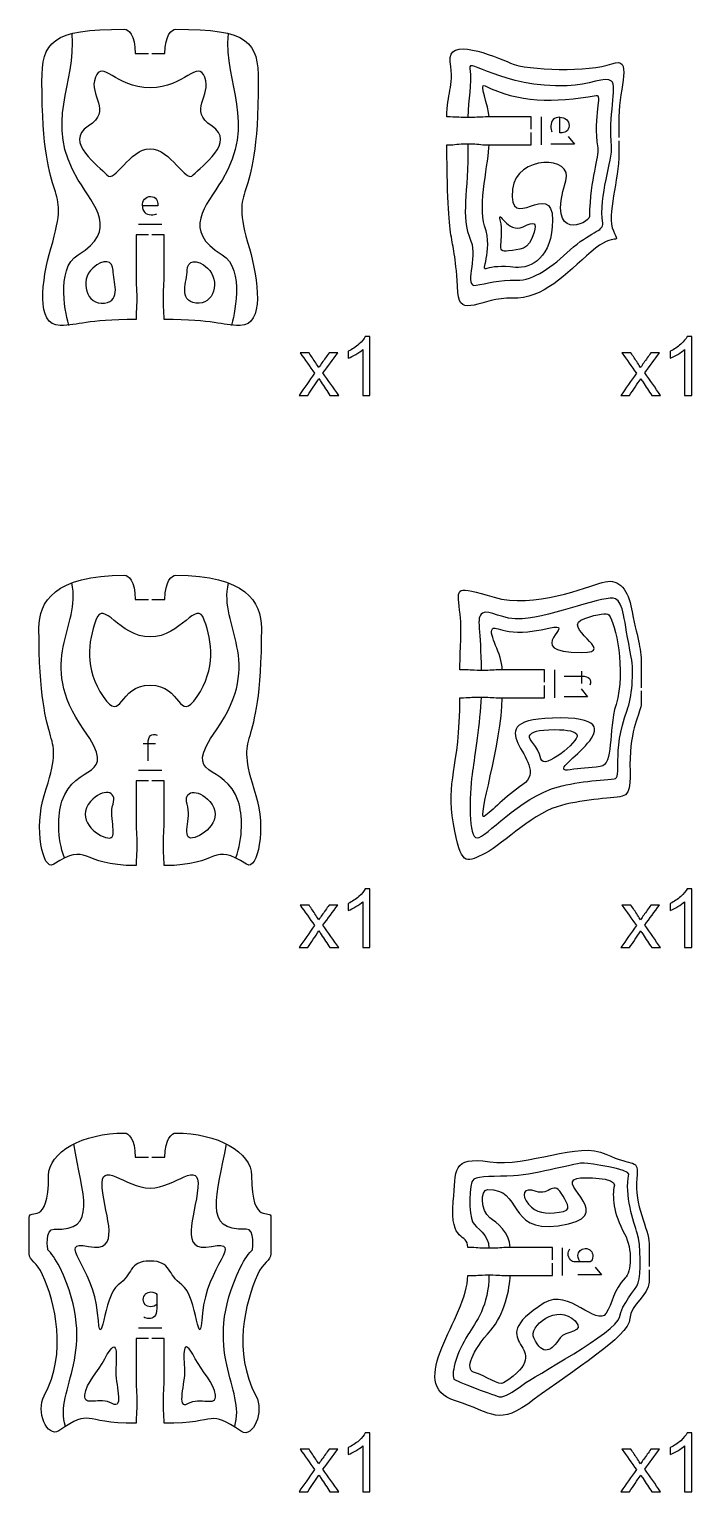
# Model space of a CAD drawing. Extents: x 0 to 1200, y 0 to 700.
# Drawn here: x 294.6 to 365.9, y 174.1 to 331.3 of the extents above; entities that cross this region are included whole.
import ezdxf

# ---------------------------------------------------------------- set-up
doc = ezdxf.new("R2010")
doc.units = 0
doc.header["$MEASUREMENT"] = 0
doc.layers.add('DEFAULT', color=7, linetype='CONTINUOUS')

msp = doc.modelspace()

# ---------------------------------------------------------------- linework, layer by layer
at = {"layer": 'DEFAULT', "color": 7}
for points in [[(349.76, 318.9), (349.76, 321.9)], [(352.61, 319.81), (353.3, 318.96), (350.76, 318.96)], [(306.4, 310.38), (308.9, 310.38)], [(351.18, 259.46), (351.18, 262.46)], [(354.07, 262.33), (354.07, 261)], [(354.03, 260.43), (354.71, 259.58), (352.18, 259.58)], [(306.9, 254.56), (308.23, 254.56)], [(306.4, 251.68), (308.9, 251.68)], [(352.03, 197.34), (352.03, 200.34)], [(355.52, 198.27), (356.21, 197.42), (353.68, 197.42)], [(306.4, 191.73), (308.9, 191.73)]]:
    msp.add_lwpolyline(points, dxfattribs=at)
at = {"layer": 'DEFAULT', "color": 1}
for points, knots in [([(307.48, 309.22), (307.03, 309.22), (306.59, 309.22), (306.15, 309.22), (306.15, 307.7), (306.15, 306.19), (306.15, 304.67), (306.15, 303.53), (306.21, 303.66), (306.21, 302.39), (306.21, 301.13), (306.15, 301.26), (306.15, 300.12), (300.63, 300.12), (300.07, 299.48), (297.96, 299.48), (295.32, 299.48), (296, 304.39), (296.97, 307.74), (299.29, 315.72), (296.02, 310.9), (296.02, 325.71), (296.02, 329.99), (296.98, 331.33), (304.92, 331.33), (305.28, 331.33), (306.05, 330.74), (306.05, 328.72), (306.53, 328.72), (307, 328.72), (307.48, 328.72)], [0, 0, 0, 0, 3.76, 3.76, 3.76, 16.66, 16.66, 16.66, 17.66, 17.66, 17.66, 18.66, 18.66, 18.66, 19.66, 19.66, 19.66, 20.66, 20.66, 20.66, 21.66, 21.66, 21.66, 22.66, 22.66, 22.66, 23.66, 23.66, 23.66, 27.7, 27.7, 27.7, 27.7]), ([(307.83, 328.72), (308.3, 328.72), (308.78, 328.72), (309.25, 328.72), (309.25, 330.74), (310.02, 331.33), (310.38, 331.33), (318.32, 331.33), (319.29, 329.99), (319.29, 325.71), (319.29, 310.9), (316.02, 315.72), (318.33, 307.74), (319.3, 304.39), (319.99, 299.48), (317.34, 299.48), (315.24, 299.48), (314.67, 300.12), (309.15, 300.12), (309.15, 301.26), (309.08, 301.13), (309.08, 302.4), (309.08, 303.66), (309.15, 303.53), (309.15, 304.67), (309.15, 306.19), (309.15, 307.7), (309.15, 309.22), (308.71, 309.22), (308.27, 309.22), (307.83, 309.22)], [0, 0, 0, 0, 4.04, 4.04, 4.04, 5.04, 5.04, 5.04, 6.04, 6.04, 6.04, 7.04, 7.04, 7.04, 8.04, 8.04, 8.04, 9.04, 9.04, 9.04, 10.04, 10.04, 10.04, 11.04, 11.04, 11.04, 23.941, 23.941, 23.941, 27.701, 27.701, 27.701, 27.701]), ([(348.66, 320.58), (348.66, 321.02), (348.66, 321.46), (348.66, 321.9), (347.15, 321.9), (345.63, 321.9), (344.11, 321.9), (342.98, 321.9), (343.1, 321.84), (341.84, 321.84), (340.57, 321.84), (340.7, 321.9), (339.56, 321.9), (339.56, 324.44), (340.37, 325.03), (339.94, 327.83), (339.51, 330.6), (344.61, 328.48), (346.42, 327.68), (348.23, 326.88), (354.98, 326.73), (357.32, 327.6), (359.65, 328.46), (358.09, 325.16), (358.09, 321.91), (358.09, 321.17), (358.09, 320.43), (358.09, 319.69)], [0, 0, 0, 0, 3.76, 3.76, 3.76, 16.66, 16.66, 16.66, 17.66, 17.66, 17.66, 18.66, 18.66, 18.66, 19.66, 19.66, 19.66, 20.66, 20.66, 20.66, 21.66, 21.66, 21.66, 22.66, 22.66, 22.66, 28.960008, 28.960008, 28.960008, 28.960008]), ([(358.09, 319.34), (358.09, 318.9), (358.09, 318.46), (358.09, 318.02), (358.09, 315.14), (356.74, 311.39), (357.49, 309.64), (358.24, 307.89), (357.8, 309.75), (355.1, 307.41), (352.39, 305.06), (349.9, 302.27), (346.61, 302.41), (343.31, 302.54), (340.92, 300.12), (340.76, 303.04), (340.36, 310.56), (339.69, 306.02), (339.56, 318.9), (340.7, 318.9), (340.57, 319.02), (341.84, 319.02), (343.1, 319.02), (342.98, 318.9), (344.11, 318.9), (345.63, 318.9), (347.15, 318.9), (348.66, 318.9), (348.66, 319.34), (348.66, 319.79), (348.66, 320.23)], [0, 0, 0, 0, 3.75, 3.75, 3.75, 4.75, 4.75, 4.75, 5.75, 5.75, 5.75, 6.75, 6.75, 6.75, 7.75, 7.75, 7.75, 8.75, 8.75, 8.75, 9.75, 9.75, 9.75, 10.75, 10.75, 10.75, 23.65, 23.65, 23.65, 27.41, 27.41, 27.41, 27.41]), ([(307.48, 250.52), (307.04, 250.52), (306.59, 250.52), (306.15, 250.52), (306.15, 249), (306.15, 247.49), (306.15, 245.97), (306.15, 244.83), (306.22, 244.96), (306.22, 243.7), (306.22, 242.43), (306.15, 242.56), (306.15, 241.42), (299.99, 241.42), (301.05, 244.03), (297.28, 241.57), (296.05, 240.77), (295.17, 245.59), (296.26, 248.95), (298.84, 256.93), (295.69, 252.14), (295.69, 266.94), (295.69, 269.77), (297.35, 272.63), (304.92, 272.63), (305.28, 272.63), (306.05, 272.05), (306.05, 270.04), (306.53, 270.04), (307, 270.04), (307.48, 270.04)], [0, 0, 0, 0, 3.75, 3.75, 3.75, 16.65, 16.65, 16.65, 17.65, 17.65, 17.65, 18.65, 18.65, 18.65, 19.65, 19.65, 19.65, 20.65, 20.65, 20.65, 21.65, 21.65, 21.65, 22.65, 22.65, 22.65, 23.65, 23.65, 23.65, 27.69, 27.69, 27.69, 27.69]), ([(307.83, 270.04), (308.3, 270.04), (308.78, 270.04), (309.25, 270.04), (309.25, 272.05), (310.02, 272.63), (310.38, 272.63), (317.95, 272.63), (319.62, 269.77), (319.62, 266.94), (319.62, 252.14), (316.46, 256.93), (319.04, 248.95), (320.13, 245.59), (319.25, 240.77), (318.03, 241.57), (314.25, 244.03), (315.31, 241.42), (309.15, 241.42), (309.15, 242.56), (309.09, 242.43), (309.09, 243.7), (309.09, 244.96), (309.15, 244.83), (309.15, 245.97), (309.15, 247.49), (309.15, 249), (309.15, 250.52), (308.71, 250.52), (308.27, 250.52), (307.83, 250.52)], [0, 0, 0, 0, 4.04, 4.04, 4.04, 5.04, 5.04, 5.04, 6.04, 6.04, 6.04, 7.04, 7.04, 7.04, 8.04, 8.04, 8.04, 9.04, 9.04, 9.04, 10.04, 10.04, 10.04, 11.04, 11.04, 11.04, 23.941, 23.941, 23.941, 27.701, 27.701, 27.701, 27.701]), ([(350.08, 261.14), (350.08, 261.58), (350.08, 262.02), (350.08, 262.46), (348.56, 262.46), (347.05, 262.46), (345.53, 262.47), (344.4, 262.46), (344.52, 262.4), (343.26, 262.4), (341.99, 262.41), (342.12, 262.47), (340.98, 262.47), (340.98, 265.45), (341.24, 266.44), (340.95, 268.89), (340.67, 271.35), (340.42, 271.54), (344.65, 270.27), (348.88, 269), (354.65, 271.4), (356.29, 271.87), (357.92, 272.34), (358.97, 271.33), (359.36, 269.33), (360.08, 265.69), (360.48, 265.1), (360.48, 263.02), (360.48, 262.2), (360.48, 261.37), (360.48, 260.54)], [0, 0, 0, 0, 3.75, 3.75, 3.75, 16.650017, 16.650017, 16.650017, 17.650017, 17.650017, 17.650017, 18.650017, 18.650017, 18.650017, 19.650017, 19.650017, 19.650017, 20.650017, 20.650017, 20.650017, 21.650017, 21.650017, 21.650017, 22.650017, 22.650017, 22.650017, 23.650017, 23.650017, 23.650017, 30.690017, 30.690017, 30.690017, 30.690017]), ([(360.48, 260.19), (360.48, 259.75), (360.48, 259.3), (360.48, 258.86), (360.48, 257.85), (359.43, 256.72), (359.28, 252.96), (359.21, 251.15), (359.59, 249.09), (358.42, 248.87), (357.26, 248.65), (353.82, 248.52), (351.43, 247.75), (348.52, 246.82), (345.18, 243.35), (343.38, 242.58), (341.59, 241.79), (341.13, 241.32), (340.29, 245.92), (339.43, 250.6), (340.95, 251.65), (340.98, 259.47), (342.11, 259.47), (341.99, 259.53), (343.25, 259.53), (344.52, 259.53), (344.39, 259.46), (345.53, 259.46), (347.05, 259.46), (348.56, 259.46), (350.08, 259.46), (350.08, 259.9), (350.08, 260.34), (350.08, 260.78)], [0, 0, 0, 0, 3.75, 3.75, 3.75, 4.75, 4.75, 4.75, 5.75, 5.75, 5.75, 6.75, 6.75, 6.75, 7.75, 7.75, 7.75, 8.75, 8.75, 8.75, 9.75, 9.75, 9.75, 10.75, 10.75, 10.75, 11.75, 11.75, 11.75, 24.65, 24.65, 24.65, 28.4, 28.4, 28.4, 28.4]), ([(307.47, 190.57), (307.03, 190.57), (306.59, 190.57), (306.15, 190.57), (306.15, 189.06), (306.15, 187.54), (306.15, 186.03), (306.15, 184.89), (306.22, 185.01), (306.22, 183.75), (306.22, 182.48), (306.15, 182.61), (306.15, 181.47), (299.99, 181.47), (301.59, 183.12), (297.82, 180.66), (296.59, 179.86), (295.33, 182.78), (296.26, 184.41), (298.79, 189.14), (297.41, 194.41), (296.09, 197.44), (295.52, 198.76), (294.65, 198.98), (294.65, 199.67), (294.65, 200.97), (294.65, 202.27), (294.65, 203.58), (294.65, 204.7), (296.73, 202.44), (296.73, 208.09), (296.73, 210.62), (300.39, 212.67), (304.92, 212.67), (305.28, 212.67), (306.05, 212.1), (306.05, 210.08), (306.52, 210.08), (307, 210.08), (307.47, 210.08)], [0, 0, 0, 0, 3.75, 3.75, 3.75, 16.64, 16.64, 16.64, 17.64, 17.64, 17.64, 18.64, 18.64, 18.64, 19.64, 19.64, 19.64, 20.64, 20.64, 20.64, 21.64, 21.64, 21.64, 22.64, 22.64, 22.64, 33.71, 33.71, 33.71, 34.71, 34.71, 34.71, 35.71, 35.71, 35.71, 36.71, 36.71, 36.71, 40.75, 40.75, 40.75, 40.75]), ([(307.82, 210.08), (308.3, 210.08), (308.77, 210.08), (309.25, 210.08), (309.25, 212.1), (310.02, 212.67), (310.38, 212.67), (314.91, 212.67), (318.57, 210.62), (318.57, 208.09), (318.57, 202.44), (320.65, 204.7), (320.65, 203.58), (320.65, 202.27), (320.65, 200.97), (320.65, 199.67), (320.65, 198.98), (319.78, 198.76), (319.2, 197.44), (317.89, 194.41), (316.51, 189.14), (319.04, 184.41), (319.97, 182.78), (318.71, 179.79), (317.48, 180.59), (313.71, 183.05), (315.31, 181.47), (309.15, 181.47), (309.15, 182.61), (309.09, 182.48), (309.09, 183.75), (309.09, 185.01), (309.15, 184.89), (309.15, 186.03), (309.15, 187.54), (309.15, 189.06), (309.15, 190.57), (308.71, 190.57), (308.27, 190.57), (307.82, 190.57)], [0, 0, 0, 0, 4.04, 4.04, 4.04, 5.04, 5.04, 5.04, 6.04, 6.04, 6.04, 7.04, 7.04, 7.04, 18.11, 18.11, 18.11, 19.11, 19.11, 19.11, 20.11, 20.11, 20.11, 21.11, 21.11, 21.11, 22.11, 22.11, 22.11, 23.11, 23.11, 23.11, 24.11, 24.11, 24.11, 37, 37, 37, 40.76, 40.76, 40.76, 40.76]), ([(350.93, 199.03), (350.93, 199.47), (350.93, 199.91), (350.93, 200.36), (349.41, 200.36), (347.89, 200.36), (346.38, 200.36), (345.24, 200.36), (345.36, 200.29), (344.1, 200.29), (342.83, 200.29), (342.97, 200.36), (341.83, 200.36), (341.83, 202.08), (339.87, 200.67), (340.27, 205.32), (340.56, 208.71), (340.06, 210.17), (344.18, 209.58), (348.3, 208.98), (353.72, 211.84), (356.69, 210.41), (359.66, 208.98), (360.26, 210.06), (360, 207.79), (359.67, 204.99), (361.33, 202.27), (361.33, 200.8), (361.33, 199.97), (361.33, 199.14), (361.33, 198.31)], [0, 0, 0, 0, 3.76, 3.76, 3.76, 16.66, 16.66, 16.66, 17.66, 17.66, 17.66, 18.66, 18.66, 18.66, 19.66, 19.66, 19.66, 20.66, 20.66, 20.66, 21.66, 21.66, 21.66, 22.66, 22.66, 22.66, 23.66, 23.66, 23.66, 30.710007, 30.710007, 30.710007, 30.710007]), ([(361.33, 197.96), (361.33, 197.52), (361.33, 197.08), (361.33, 196.64), (361.33, 195.23), (359.33, 194.3), (359.26, 192.72), (359.16, 190.78), (352.97, 187.04), (348.98, 184.05), (344.97, 181.03), (344.72, 182.58), (340.51, 183.88), (334.83, 185.64), (341.83, 192.86), (341.83, 197.35), (342.97, 197.35), (342.83, 197.42), (344.1, 197.42), (345.36, 197.42), (345.24, 197.35), (346.38, 197.35), (347.89, 197.35), (349.41, 197.35), (350.93, 197.35), (350.93, 197.8), (350.93, 198.24), (350.93, 198.68)], [0, 0, 0, 0, 3.75, 3.75, 3.75, 4.75, 4.75, 4.75, 5.75, 5.75, 5.75, 6.75, 6.75, 6.75, 7.75, 7.75, 7.75, 8.75, 8.75, 8.75, 9.75, 9.75, 9.75, 22.65, 22.65, 22.65, 26.41, 26.41, 26.41, 26.41])]:
    msp.add_open_spline(points, degree=3, knots=knots, dxfattribs=at)
at = {"layer": 'DEFAULT', "color": 5}
for points, knots in [([(298.91, 299.48), (298.69, 300.22), (297.34, 305.55), (299.92, 307.09), (304.26, 309.7), (301.67, 312.26), (299.92, 315.12), (296.13, 321.3), (299.76, 325.41), (299.27, 330.87)], [0, 0, 0, 0, 1, 1, 1, 2, 2, 2, 3, 3, 3, 3]), ([(316.04, 330.87), (315.54, 325.41), (319.17, 321.3), (315.39, 315.12), (313.63, 312.26), (311.04, 309.7), (315.39, 307.09), (317.96, 305.55), (316.61, 300.22), (316.4, 299.48)], [0, 0, 0, 0, 1, 1, 1, 2, 2, 2, 3, 3, 3, 3]), ([(341.84, 319.02), (341.94, 313.53), (340.96, 311.46), (342.17, 308.53), (342.9, 306.75), (341.32, 303.56), (342.72, 303.8), (343.76, 303.98), (345.24, 304.39), (347.07, 304.34), (348.91, 304.3), (350.92, 305.82), (352.84, 307.61), (354.87, 309.49), (356.5, 309.64), (356.36, 310.47), (355.86, 313.4), (357.46, 317.28), (357.29, 318.76), (356.95, 321.87), (357.89, 325.23), (357.29, 325.76), (356.69, 326.28), (354.84, 325.33), (352.53, 325.25), (345.47, 325.01), (341.83, 328.37), (342.03, 327.12), (342.32, 325.29), (341.84, 323.89), (341.84, 321.84)], [0, 0, 0, 0, 1, 1, 1, 2, 2, 2, 3, 3, 3, 4, 4, 4, 5, 5, 5, 6, 6, 6, 7, 7, 7, 8, 8, 8, 9, 9, 9, 10, 10, 10, 10]), ([(298.43, 242.24), (297.62, 244.39), (297.71, 246.93), (298.16, 248.33), (299.57, 252.67), (304.43, 250.46), (300.52, 256.03), (295.25, 263.53), (300.32, 267.06), (299.22, 271.8)], [0, 0, 0, 0, 1, 1, 1, 2, 2, 2, 3, 3, 3, 3]), ([(316.87, 242.24), (317.68, 244.39), (317.59, 246.93), (317.14, 248.33), (315.73, 252.67), (310.87, 250.46), (314.78, 256.03), (320.05, 263.53), (314.99, 267.06), (316.08, 271.8)], [0, 0, 0, 0, 1, 1, 1, 2, 2, 2, 3, 3, 3, 3]), ([(343.25, 259.53), (343.15, 256.88), (342.57, 253.1), (342.34, 251.62), (342.04, 249.65), (341.85, 244.92), (342.65, 244.44), (343.44, 243.95), (346.39, 247.97), (350.82, 249.66), (352.66, 250.35), (355.9, 250.62), (357.57, 250.73), (358.48, 250.78), (357.27, 253.6), (358.97, 258.13), (359.46, 259.43), (359.74, 262.21), (359.41, 263.84), (358.57, 268.03), (358.61, 269.62), (357.7, 270.11), (356.79, 270.6), (351, 268.19), (347.69, 267.94), (345.53, 267.78), (344.14, 269.01), (343.4, 268.56), (342.66, 268.11), (343.26, 266.69), (343.26, 262.4)], [0, 0, 0, 0, 1, 1, 1, 2, 2, 2, 3, 3, 3, 4, 4, 4, 5, 5, 5, 6, 6, 6, 7, 7, 7, 8, 8, 8, 9, 9, 9, 10, 10, 10, 10]), ([(298.55, 181.13), (297.24, 185.16), (302.35, 189.1), (297.93, 198.24), (297.48, 199.16), (296.99, 199.77), (296.65, 200.13), (296.65, 200.13), (296.29, 202.41), (297.33, 202.35), (302.1, 202.05), (300.36, 206.08), (299.44, 211.5)], [0, 0, 0, 0, 1, 1, 1, 2, 2, 2, 3, 3, 3, 4, 4, 4, 4]), ([(316.75, 181.13), (318.06, 185.16), (312.95, 189.1), (317.37, 198.24), (317.82, 199.16), (318.31, 199.77), (318.65, 200.13), (318.65, 200.13), (319.01, 202.41), (317.97, 202.35), (313.2, 202.05), (314.94, 206.08), (315.86, 211.5)], [0, 0, 0, 0, 1, 1, 1, 2, 2, 2, 3, 3, 3, 4, 4, 4, 4]), ([(344.1, 197.42), (344.1, 194.11), (342.69, 192.34), (341.83, 190.97), (340.7, 189.16), (340, 186.99), (340.34, 186.23), (340.4, 186.09), (344.96, 184.31), (345.3, 184.31), (345.77, 184.31), (346.58, 184.75), (347.78, 185.65), (348.78, 186.4), (357.85, 191.31), (358.13, 192.83), (358.41, 194.36), (359.84, 195.73), (360.17, 196.56), (360.49, 197.4), (360.45, 200.71), (360.06, 201.89), (359.68, 203.07), (358.66, 206.03), (359.16, 208.24), (359.28, 208.78), (354.89, 209.39), (354.36, 209.45), (353.66, 209.53), (349.32, 208.21), (346.74, 208.08), (344.79, 207.98), (343.03, 208.06), (342.46, 207.7), (341.9, 207.34), (341.95, 203.84), (342.34, 203.13), (342.73, 202.42), (344.1, 201.8), (344.1, 200.29)], [0, 0, 0, 0, 1, 1, 1, 2, 2, 2, 3, 3, 3, 4, 4, 4, 5, 5, 5, 6, 6, 6, 7, 7, 7, 8, 8, 8, 9, 9, 9, 10, 10, 10, 11, 11, 11, 12, 12, 12, 13, 13, 13, 13])]:
    msp.add_open_spline(points, degree=3, knots=knots, dxfattribs=at)
at = {"layer": 'DEFAULT', "color": 3}
for points, knots in [([(307.65, 318.48), (305.42, 318.48), (303.85, 314.71), (303.01, 315.66), (302.17, 316.61), (298.32, 319.22), (301, 320.92), (303.67, 322.61), (300.98, 324.17), (301.76, 326.16), (302.54, 328.15), (303.86, 325.04), (307.65, 325.04), (311.44, 325.04), (312.76, 328.15), (313.54, 326.16), (314.32, 324.17), (311.63, 322.61), (314.31, 320.92), (316.98, 319.22), (313.14, 316.61), (312.3, 315.66), (311.46, 314.71), (309.89, 318.48), (307.65, 318.48)], [0, 0, 0, 0, 1, 1, 1, 2, 2, 2, 3, 3, 3, 4, 4, 4, 5, 5, 5, 6, 6, 6, 7, 7, 7, 8, 8, 8, 8]), ([(344.11, 321.9), (344.11, 323.06), (342.94, 325.63), (343.69, 325.25), (347.18, 323.47), (351.12, 323.37), (355.63, 324.22), (356.33, 324.35), (355.27, 322.08), (355.8, 318.59), (355.97, 317.47), (354.98, 315.47), (354.91, 311.19), (354.89, 310.44), (350.23, 308.32), (352.37, 315.04), (353.25, 317.79), (347.05, 317.81), (346.65, 314.14), (346.09, 309.1), (350.94, 315.42), (350.94, 310.81), (350.94, 306.82), (348.66, 305.56), (346.95, 305.73), (345.4, 305.89), (344.45, 305.81), (343.89, 305.59), (343.02, 305.26), (344.64, 307.25), (343.63, 310.2), (342.9, 312.31), (344.11, 317.27), (344.11, 318.9)], [0, 0, 0, 0, 1, 1, 1, 2, 2, 2, 3, 3, 3, 4, 4, 4, 5, 5, 5, 6, 6, 6, 7, 7, 7, 8, 8, 8, 9, 9, 9, 10, 10, 10, 11, 11, 11, 11]), ([(348.95, 309.5), (349.22, 310.53), (349.08, 310.72), (347.78, 310.09), (346.11, 309.3), (345.04, 312.12), (345.32, 310.84), (345.84, 308.57), (344.68, 307.2), (346.21, 307.49), (347.35, 307.71), (348.42, 307.45), (348.95, 309.5)], [0, 0, 0, 0, 1, 1, 1, 2, 2, 2, 3, 3, 3, 4, 4, 4, 4]), ([(301.48, 305.65), (302.64, 306.71), (303.66, 306.49), (303.66, 305.4), (303.66, 304.31), (304.66, 302.13), (302.73, 301.88), (300.8, 301.63), (300.02, 304.31), (301.48, 305.65)], [0, 0, 0, 0, 1, 1, 1, 2, 2, 2, 3, 3, 3, 3]), ([(313.82, 305.65), (312.66, 306.71), (311.64, 306.49), (311.64, 305.4), (311.64, 304.31), (310.65, 302.13), (312.58, 301.88), (314.51, 301.63), (315.29, 304.31), (313.82, 305.65)], [0, 0, 0, 0, 1, 1, 1, 2, 2, 2, 3, 3, 3, 3]), ([(312.7, 259.59), (310.65, 256.6), (311.13, 260.83), (307.65, 260.83), (304.17, 260.83), (304.66, 256.6), (302.6, 259.59), (300.55, 262.58), (300.98, 265.51), (301.82, 267.82), (302.66, 270.13), (304.28, 266), (307.65, 266), (311.02, 266), (312.64, 270.13), (313.48, 267.82), (314.32, 265.51), (314.75, 262.58), (312.7, 259.59)], [0, 0, 0, 0, 1, 1, 1, 2, 2, 2, 3, 3, 3, 4, 4, 4, 5, 5, 5, 6, 6, 6, 6]), ([(345.53, 262.47), (345.53, 264.19), (343.99, 266.27), (344.47, 266.87), (344.83, 267.31), (345.94, 265.84), (350.54, 266.94), (354.07, 267.78), (347.17, 264.32), (354.07, 264.32), (358.1, 264.32), (351.47, 267.08), (354.43, 268), (355.85, 268.45), (356.79, 268.66), (357.01, 268.37), (357.7, 267.45), (358.88, 262.44), (357.77, 258.75), (356.89, 255.84), (357.58, 252.29), (356.08, 252.07), (354.87, 251.89), (353.88, 251.89), (352.84, 251.73), (349.23, 251.15), (361.14, 257.29), (351.83, 257.29), (341.55, 257.29), (351.18, 252.48), (347.75, 250.14), (345.83, 248.83), (344.45, 247.29), (343.6, 246.71), (342.76, 246.13), (345.53, 254.67), (345.53, 259.46)], [0, 0, 0, 0, 1, 1, 1, 2, 2, 2, 3, 3, 3, 4, 4, 4, 5, 5, 5, 6, 6, 6, 7, 7, 7, 8, 8, 8, 9, 9, 9, 10, 10, 10, 11, 11, 11, 12, 12, 12, 12]), ([(348.48, 255.36), (348.28, 254.93), (349.35, 254.38), (349.68, 252.9), (349.98, 251.58), (353.78, 254.84), (353.6, 255.42), (353.48, 255.85), (352.62, 256.04), (351.18, 256.04), (349.31, 256.04), (348.68, 255.79), (348.48, 255.36)], [0, 0, 0, 0, 1, 1, 1, 2, 2, 2, 3, 3, 3, 4, 4, 4, 4]), ([(301.25, 248.32), (302.54, 249.77), (304.16, 249.51), (303.66, 248.01), (303.16, 246.52), (304.34, 244.2), (303.1, 244.39), (301.85, 244.59), (299.58, 246.46), (301.25, 248.32)], [0, 0, 0, 0, 1, 1, 1, 2, 2, 2, 3, 3, 3, 3]), ([(314.06, 248.32), (312.76, 249.77), (311.15, 249.51), (311.64, 248.01), (312.14, 246.52), (310.96, 244.2), (312.2, 244.39), (313.45, 244.59), (315.72, 246.46), (314.06, 248.32)], [0, 0, 0, 0, 1, 1, 1, 2, 2, 2, 3, 3, 3, 3]), ([(307.65, 198.91), (310.01, 198.91), (309.46, 197.42), (311.08, 196.35), (312.7, 195.27), (312.89, 188.33), (313.29, 193.3), (313.7, 198.28), (317.87, 201.22), (314.26, 200.48), (310.64, 199.74), (312.51, 203.64), (312.79, 206.8), (313.07, 209.95), (310.33, 206.76), (307.65, 206.76), (304.97, 206.76), (302.23, 209.95), (302.51, 206.8), (302.79, 203.64), (304.65, 199.74), (301.04, 200.48), (297.43, 201.22), (301.6, 198.28), (302.01, 193.3), (302.41, 188.33), (302.6, 195.27), (304.22, 196.35), (305.84, 197.42), (305.29, 198.91), (307.65, 198.91)], [1, 1, 1, 1, 2, 2, 2, 3, 3, 3, 4, 4, 4, 5, 5, 5, 6, 6, 6, 7, 7, 7, 8, 8, 8, 9, 9, 9, 10, 10, 10, 11, 11, 11, 11]), ([(346.38, 200.35), (346.38, 202.01), (344.92, 203.04), (344.19, 203.57), (343.22, 204.28), (343.16, 206.55), (343.94, 206.59), (347.8, 206.75), (345.94, 201.97), (351.55, 202.71), (358.38, 203.6), (351.24, 207.2), (353.55, 207.78), (354.37, 207.98), (357.79, 207.88), (357.6, 207.05), (357.33, 205.84), (357.45, 204.13), (358.69, 201.82), (359.6, 200.15), (359.39, 197.72), (358.76, 197.09), (357.49, 195.82), (357.38, 194.33), (356.7, 193.29), (355.7, 191.79), (352.66, 196.03), (350.06, 194.41), (342.75, 189.84), (352.03, 189.92), (345.68, 185.82), (345.18, 185.5), (343.87, 186.51), (342.44, 186.98), (341.57, 187.27), (342.19, 189.16), (344.31, 191.49), (345.75, 193.07), (346.38, 196.01), (346.38, 197.35)], [0, 0, 0, 0, 1, 1, 1, 2, 2, 2, 3, 3, 3, 4, 4, 4, 5, 5, 5, 6, 6, 6, 7, 7, 7, 8, 8, 8, 9, 9, 9, 10, 10, 10, 11, 11, 11, 12, 12, 12, 13, 13, 13, 13]), ([(352.07, 205.88), (352.54, 204.99), (353.16, 204.35), (351.67, 204.16), (350.18, 203.97), (349.17, 204.03), (348.36, 205.02), (347.55, 206.01), (347.73, 206.91), (349.19, 206.39), (350.64, 205.88), (351.07, 207.79), (352.07, 205.88)], [0, 0, 0, 0, 1, 1, 1, 2, 2, 2, 3, 3, 3, 4, 4, 4, 4]), ([(348.92, 190.65), (349.92, 188.63), (350.82, 189.21), (351.76, 190.67), (352.24, 191.41), (354.58, 191.21), (353.36, 192.48), (352.45, 193.42), (351.2, 193.33), (350.21, 192.76), (349.21, 192.18), (348.62, 191.24), (348.92, 190.65)], [0, 0, 0, 0, 1, 1, 1, 2, 2, 2, 3, 3, 3, 4, 4, 4, 4]), ([(302.79, 188.41), (302.04, 186.98), (300.8, 185.84), (300.63, 184.51), (300.46, 183.18), (302.25, 184.35), (303.58, 183.6), (304.9, 182.85), (303.87, 185.88), (303.95, 187.21), (304.03, 188.54), (304.28, 191.28), (302.79, 188.41)], [0, 0, 0, 0, 1, 1, 1, 2, 2, 2, 3, 3, 3, 4, 4, 4, 4]), ([(312.51, 188.41), (313.26, 186.98), (314.51, 185.84), (314.67, 184.51), (314.84, 183.18), (313.05, 184.35), (311.72, 183.6), (310.4, 182.85), (311.43, 185.88), (311.35, 187.21), (311.27, 188.54), (311.02, 191.28), (312.51, 188.41)], [0, 0, 0, 0, 1, 1, 1, 2, 2, 2, 3, 3, 3, 4, 4, 4, 4])]:
    msp.add_open_spline(points, degree=3, knots=knots, dxfattribs=at)
at = {"layer": 'DEFAULT', "color": 7}
for points, knots in [([(351.71, 321.86), (352.28, 321.86), (352.73, 321.52), (352.73, 320.97), (352.73, 320.35), (352.19, 320.19), (351.84, 320.19), (351.77, 320.19), (351.75, 320.19), (351.72, 320.2), (351.72, 320.75), (351.71, 321.3), (351.71, 321.86), (351.14, 321.86), (350.76, 321.51), (350.76, 320.93), (350.76, 320.63), (350.82, 320.42), (350.88, 320.3)], [0, 0, 0, 0, 1, 1, 1, 2, 2, 2, 3, 3, 3, 7.696011, 7.696011, 7.696011, 8.696011, 8.696011, 8.696011, 9.696011, 9.696011, 9.696011, 9.696011]), ([(306.82, 312.33), (306.82, 312.9), (307.15, 313.35), (307.7, 313.35), (308.32, 313.35), (308.48, 312.81), (308.48, 312.46), (308.48, 312.39), (308.48, 312.37), (308.48, 312.34), (307.92, 312.33), (307.37, 312.33), (306.82, 312.33), (306.82, 311.76), (307.17, 311.38), (307.75, 311.38), (308.05, 311.38), (308.25, 311.44), (308.37, 311.5)], [0, 0, 0, 0, 1, 1, 1, 2, 2, 2, 3, 3, 3, 7.696013, 7.696013, 7.696013, 8.696013, 8.696013, 8.696013, 9.696013, 9.696013, 9.696013, 9.696013]), ([(352.18, 261.8), (352.81, 261.8), (353.44, 261.8), (354.07, 261.8), (354.88, 261.8), (355.2, 261.38), (354.94, 260.83)], [0, 0, 0, 0, 5.347, 5.347, 5.347, 6.347, 6.347, 6.347, 6.347]), ([(307.43, 252.67), (307.43, 253.3), (307.43, 253.93), (307.43, 254.56), (307.43, 255.37), (307.85, 255.69), (308.4, 255.43)], [0, 0, 0, 0, 5.347, 5.347, 5.347, 6.347, 6.347, 6.347, 6.347]), ([(353.94, 198.81), (353.79, 198.91), (353.68, 199.21), (353.68, 199.49), (353.68, 199.94), (354.01, 200.26), (354.44, 200.26), (354.97, 200.26), (355.28, 199.86), (355.28, 199.45), (355.28, 199.13), (355.13, 198.88), (355, 198.81), (354.87, 198.81), (353.51, 198.81), (353.51, 198.81), (353.08, 198.81), (353.02, 198.89), (352.86, 199.05), (352.69, 199.21), (352.63, 199.44), (352.63, 199.65), (352.63, 199.85), (352.69, 200.07), (352.79, 200.21)], [0, 0, 0, 0, 1, 1, 1, 2, 2, 2, 3, 3, 3, 4, 4, 4, 5, 5, 5, 6, 6, 6, 7, 7, 7, 8, 8, 8, 8]), ([(308.37, 194.25), (308.27, 194.11), (307.97, 193.99), (307.69, 193.99), (307.24, 193.99), (306.92, 194.32), (306.92, 194.76), (306.92, 195.29), (307.32, 195.59), (307.74, 195.59), (308.05, 195.59), (308.3, 195.45), (308.38, 195.32), (308.37, 195.18), (308.37, 193.82), (308.37, 193.82), (308.37, 193.39), (308.3, 193.12), (308.13, 192.96), (307.97, 192.79), (307.74, 192.73), (307.53, 192.73), (307.33, 192.73), (307.11, 192.79), (306.98, 192.89)], [0, 0, 0, 0, 1, 1, 1, 2, 2, 2, 3, 3, 3, 4, 4, 4, 5, 5, 5, 6, 6, 6, 7, 7, 7, 8, 8, 8, 8])]:
    msp.add_open_spline(points, degree=3, knots=knots, dxfattribs=at)
at = {"layer": 'DEFAULT', "color": 38}
for points, knots in [([(331.3, 291.96), (331.04, 291.96), (330.78, 291.96), (330.53, 291.96), (330.53, 293.61), (330.53, 295.26), (330.53, 296.9), (330.34, 296.73), (330.09, 296.55), (329.79, 296.37), (329.49, 296.19), (329.22, 296.06), (328.97, 295.97), (328.97, 296.22), (328.97, 296.47), (328.97, 296.72), (329.41, 296.92), (329.79, 297.17), (330.11, 297.46), (330.44, 297.75), (330.67, 298.03), (330.8, 298.3), (330.97, 298.3), (331.13, 298.3), (331.3, 298.3), (331.3, 296.19), (331.3, 294.08), (331.3, 291.96)], [17.969, 17.969, 17.969, 17.969, 20.166, 20.166, 20.166, 34.168, 34.168, 34.168, 35.168, 35.168, 35.168, 36.168, 36.168, 36.168, 38.292, 38.292, 38.292, 39.292, 39.292, 39.292, 40.292, 40.292, 40.292, 41.708, 41.708, 41.708, 59.677, 59.677, 59.677, 59.677]), ([(365.92, 291.96), (365.66, 291.96), (365.4, 291.96), (365.15, 291.96), (365.15, 293.61), (365.15, 295.26), (365.15, 296.9), (364.96, 296.73), (364.71, 296.55), (364.41, 296.37), (364.11, 296.19), (363.84, 296.06), (363.6, 295.97), (363.6, 296.22), (363.6, 296.47), (363.6, 296.72), (364.03, 296.92), (364.41, 297.17), (364.73, 297.46), (365.06, 297.75), (365.29, 298.03), (365.42, 298.3), (365.59, 298.3), (365.75, 298.3), (365.92, 298.3), (365.92, 296.19), (365.92, 294.08), (365.92, 291.96)], [17.969, 17.969, 17.969, 17.969, 20.166, 20.166, 20.166, 34.168, 34.168, 34.168, 35.168, 35.168, 35.168, 36.168, 36.168, 36.168, 38.292, 38.292, 38.292, 39.292, 39.292, 39.292, 40.292, 40.292, 40.292, 41.708, 41.708, 41.708, 59.677, 59.677, 59.677, 59.677]), ([(323.67, 291.96), (324.23, 292.76), (324.78, 293.55), (325.34, 294.34), (324.82, 295.07), (324.31, 295.81), (323.79, 296.54), (324.12, 296.54), (324.44, 296.54), (324.76, 296.54), (325, 296.18), (325.23, 295.82), (325.47, 295.47), (325.6, 295.26), (325.7, 295.09), (325.78, 294.95), (325.91, 295.14), (326.03, 295.31), (326.13, 295.46), (326.39, 295.82), (326.65, 296.18), (326.9, 296.54), (327.21, 296.54), (327.52, 296.54), (327.83, 296.54), (327.3, 295.82), (326.78, 295.1), (326.25, 294.38), (326.82, 293.58), (327.38, 292.77), (327.95, 291.96), (327.63, 291.96), (327.32, 291.96), (327, 291.96), (326.69, 292.44), (326.37, 292.91), (326.06, 293.39), (325.98, 293.51), (325.89, 293.64), (325.81, 293.77), (325.41, 293.17), (325.01, 292.57), (324.61, 291.96), (324.3, 291.96), (323.98, 291.96), (323.67, 291.96)], [2.661, 2.661, 2.661, 2.661, 10.896918, 10.896918, 10.896918, 18.510393, 18.510393, 18.510393, 21.257393, 21.257393, 21.257393, 24.890807, 24.890807, 24.890807, 25.890807, 25.890807, 25.890807, 26.890807, 26.890807, 26.890807, 30.654674, 30.654674, 30.654674, 33.278674, 33.278674, 33.278674, 40.850279, 40.850279, 40.850279, 49.235462, 49.235462, 49.235462, 51.932462, 51.932462, 51.932462, 56.760611, 56.760611, 56.760611, 58.057852, 58.057852, 58.057852, 64.203099, 64.203099, 64.203099, 66.864099, 66.864099, 66.864099, 66.864099]), ([(358.29, 291.96), (358.85, 292.76), (359.4, 293.55), (359.96, 294.34), (359.45, 295.07), (358.93, 295.81), (358.41, 296.54), (358.74, 296.54), (359.06, 296.54), (359.38, 296.54), (359.62, 296.18), (359.85, 295.82), (360.09, 295.47), (360.22, 295.26), (360.32, 295.09), (360.4, 294.95), (360.53, 295.14), (360.65, 295.31), (360.75, 295.46), (361.01, 295.82), (361.27, 296.18), (361.52, 296.54), (361.83, 296.54), (362.14, 296.54), (362.45, 296.54), (361.92, 295.82), (361.4, 295.1), (360.87, 294.38), (361.44, 293.58), (362, 292.77), (362.57, 291.96), (362.25, 291.96), (361.94, 291.96), (361.62, 291.96), (361.31, 292.44), (360.99, 292.91), (360.68, 293.39), (360.6, 293.51), (360.51, 293.64), (360.43, 293.77), (360.03, 293.17), (359.63, 292.57), (359.23, 291.96), (358.92, 291.96), (358.6, 291.96), (358.29, 291.96)], [0, 0, 0, 0, 8.235918, 8.235918, 8.235918, 15.849393, 15.849393, 15.849393, 18.596393, 18.596393, 18.596393, 22.229259, 22.229259, 22.229259, 23.229259, 23.229259, 23.229259, 24.229259, 24.229259, 24.229259, 27.992545, 27.992545, 27.992545, 30.617545, 30.617545, 30.617545, 38.189151, 38.189151, 38.189151, 46.574334, 46.574334, 46.574334, 49.272334, 49.272334, 49.272334, 54.099932, 54.099932, 54.099932, 55.397172, 55.397172, 55.397172, 61.542419, 61.542419, 61.542419, 64.203419, 64.203419, 64.203419, 64.203419]), ([(331.3, 232.6), (331.04, 232.6), (330.78, 232.6), (330.53, 232.6), (330.53, 234.25), (330.53, 235.89), (330.53, 237.54), (330.34, 237.36), (330.09, 237.18), (329.79, 237.01), (329.49, 236.83), (329.22, 236.69), (328.97, 236.61), (328.97, 236.86), (328.97, 237.1), (328.97, 237.35), (329.41, 237.56), (329.79, 237.81), (330.11, 238.1), (330.44, 238.39), (330.67, 238.67), (330.8, 238.94), (330.97, 238.94), (331.13, 238.94), (331.3, 238.94), (331.3, 236.83), (331.3, 234.71), (331.3, 232.6)], [17.969, 17.969, 17.969, 17.969, 20.166, 20.166, 20.166, 34.168, 34.168, 34.168, 35.168, 35.168, 35.168, 36.168, 36.168, 36.168, 38.292, 38.292, 38.292, 39.292, 39.292, 39.292, 40.292, 40.292, 40.292, 41.708, 41.708, 41.708, 59.677, 59.677, 59.677, 59.677]), ([(365.92, 232.6), (365.66, 232.6), (365.4, 232.6), (365.15, 232.6), (365.15, 234.25), (365.15, 235.89), (365.15, 237.54), (364.96, 237.36), (364.71, 237.18), (364.41, 237.01), (364.11, 236.83), (363.84, 236.69), (363.6, 236.61), (363.6, 236.86), (363.6, 237.1), (363.6, 237.35), (364.03, 237.56), (364.41, 237.81), (364.73, 238.1), (365.06, 238.39), (365.29, 238.67), (365.42, 238.94), (365.59, 238.94), (365.75, 238.94), (365.92, 238.94), (365.92, 236.83), (365.92, 234.71), (365.92, 232.6)], [17.969, 17.969, 17.969, 17.969, 20.166, 20.166, 20.166, 34.168, 34.168, 34.168, 35.168, 35.168, 35.168, 36.168, 36.168, 36.168, 38.292, 38.292, 38.292, 39.292, 39.292, 39.292, 40.292, 40.292, 40.292, 41.708, 41.708, 41.708, 59.677, 59.677, 59.677, 59.677]), ([(323.67, 232.6), (324.23, 233.39), (324.78, 234.18), (325.34, 234.98), (324.82, 235.71), (324.31, 236.44), (323.79, 237.17), (324.12, 237.17), (324.44, 237.17), (324.76, 237.17), (325, 236.82), (325.23, 236.46), (325.47, 236.1), (325.6, 235.9), (325.7, 235.73), (325.78, 235.59), (325.91, 235.78), (326.03, 235.95), (326.13, 236.09), (326.39, 236.45), (326.65, 236.81), (326.9, 237.17), (327.21, 237.17), (327.52, 237.17), (327.83, 237.17), (327.3, 236.46), (326.78, 235.74), (326.25, 235.02), (326.82, 234.21), (327.38, 233.41), (327.95, 232.6), (327.63, 232.6), (327.32, 232.6), (327, 232.6), (326.69, 233.07), (326.37, 233.55), (326.06, 234.02), (325.98, 234.15), (325.89, 234.28), (325.81, 234.4), (325.41, 233.8), (325.01, 233.2), (324.61, 232.6), (324.3, 232.6), (323.98, 232.6), (323.67, 232.6)], [0, 0, 0, 0, 8.235918, 8.235918, 8.235918, 15.849393, 15.849393, 15.849393, 18.596393, 18.596393, 18.596393, 22.229807, 22.229807, 22.229807, 23.229807, 23.229807, 23.229807, 24.229807, 24.229807, 24.229807, 27.993674, 27.993674, 27.993674, 30.617674, 30.617674, 30.617674, 38.189279, 38.189279, 38.189279, 46.574462, 46.574462, 46.574462, 49.271462, 49.271462, 49.271462, 54.099611, 54.099611, 54.099611, 55.396852, 55.396852, 55.396852, 61.542099, 61.542099, 61.542099, 64.203099, 64.203099, 64.203099, 64.203099]), ([(358.29, 232.6), (358.85, 233.39), (359.4, 234.18), (359.96, 234.98), (359.45, 235.71), (358.93, 236.44), (358.41, 237.17), (358.74, 237.17), (359.06, 237.17), (359.38, 237.17), (359.62, 236.82), (359.85, 236.46), (360.09, 236.1), (360.22, 235.9), (360.32, 235.73), (360.4, 235.59), (360.53, 235.78), (360.65, 235.95), (360.75, 236.09), (361.01, 236.45), (361.27, 236.81), (361.52, 237.17), (361.83, 237.17), (362.14, 237.17), (362.45, 237.17), (361.92, 236.46), (361.4, 235.74), (360.87, 235.02), (361.44, 234.21), (362, 233.41), (362.57, 232.6), (362.25, 232.6), (361.94, 232.6), (361.62, 232.6), (361.31, 233.07), (360.99, 233.55), (360.68, 234.02), (360.6, 234.15), (360.51, 234.28), (360.43, 234.4), (360.03, 233.8), (359.63, 233.2), (359.23, 232.6), (358.92, 232.6), (358.6, 232.6), (358.29, 232.6)], [0, 0, 0, 0, 8.235918, 8.235918, 8.235918, 15.849393, 15.849393, 15.849393, 18.596393, 18.596393, 18.596393, 22.229259, 22.229259, 22.229259, 23.229259, 23.229259, 23.229259, 24.229259, 24.229259, 24.229259, 27.992545, 27.992545, 27.992545, 30.617545, 30.617545, 30.617545, 38.189151, 38.189151, 38.189151, 46.574334, 46.574334, 46.574334, 49.272334, 49.272334, 49.272334, 54.099932, 54.099932, 54.099932, 55.397172, 55.397172, 55.397172, 61.542419, 61.542419, 61.542419, 64.203419, 64.203419, 64.203419, 64.203419]), ([(331.3, 174.11), (331.04, 174.11), (330.78, 174.11), (330.53, 174.11), (330.53, 175.76), (330.53, 177.4), (330.53, 179.05), (330.34, 178.87), (330.09, 178.69), (329.79, 178.52), (329.49, 178.34), (329.22, 178.2), (328.97, 178.12), (328.97, 178.36), (328.97, 178.61), (328.97, 178.86), (329.41, 179.07), (329.79, 179.31), (330.11, 179.6), (330.44, 179.89), (330.67, 180.18), (330.8, 180.45), (330.97, 180.45), (331.13, 180.45), (331.3, 180.45), (331.3, 178.34), (331.3, 176.22), (331.3, 174.11)], [17.969, 17.969, 17.969, 17.969, 20.166, 20.166, 20.166, 34.168, 34.168, 34.168, 35.168, 35.168, 35.168, 36.168, 36.168, 36.168, 38.292, 38.292, 38.292, 39.292, 39.292, 39.292, 40.292, 40.292, 40.292, 41.708, 41.708, 41.708, 59.677, 59.677, 59.677, 59.677]), ([(365.92, 174.11), (365.66, 174.11), (365.4, 174.11), (365.15, 174.11), (365.15, 175.76), (365.15, 177.4), (365.15, 179.05), (364.96, 178.87), (364.71, 178.69), (364.41, 178.52), (364.11, 178.34), (363.84, 178.2), (363.6, 178.12), (363.6, 178.36), (363.6, 178.61), (363.6, 178.86), (364.03, 179.07), (364.41, 179.31), (364.73, 179.6), (365.06, 179.89), (365.29, 180.18), (365.42, 180.45), (365.59, 180.45), (365.75, 180.45), (365.92, 180.45), (365.92, 178.34), (365.92, 176.22), (365.92, 174.11)], [17.969, 17.969, 17.969, 17.969, 20.166, 20.166, 20.166, 34.168, 34.168, 34.168, 35.168, 35.168, 35.168, 36.168, 36.168, 36.168, 38.292, 38.292, 38.292, 39.292, 39.292, 39.292, 40.292, 40.292, 40.292, 41.708, 41.708, 41.708, 59.677, 59.677, 59.677, 59.677]), ([(323.67, 174.11), (324.23, 174.9), (324.78, 175.69), (325.34, 176.49), (324.82, 177.22), (324.31, 177.95), (323.79, 178.68), (324.12, 178.68), (324.44, 178.68), (324.76, 178.68), (325, 178.33), (325.23, 177.97), (325.47, 177.61), (325.6, 177.41), (325.7, 177.24), (325.78, 177.1), (325.91, 177.29), (326.03, 177.46), (326.13, 177.6), (326.39, 177.96), (326.65, 178.32), (326.9, 178.68), (327.21, 178.68), (327.52, 178.68), (327.83, 178.68), (327.3, 177.97), (326.78, 177.25), (326.25, 176.53), (326.82, 175.72), (327.38, 174.92), (327.95, 174.11), (327.63, 174.11), (327.32, 174.11), (327, 174.11), (326.69, 174.58), (326.37, 175.06), (326.06, 175.53), (325.98, 175.66), (325.89, 175.79), (325.81, 175.91), (325.41, 175.31), (325.01, 174.71), (324.61, 174.11), (324.3, 174.11), (323.98, 174.11), (323.67, 174.11)], [0, 0, 0, 0, 8.235918, 8.235918, 8.235918, 15.849393, 15.849393, 15.849393, 18.596393, 18.596393, 18.596393, 22.229807, 22.229807, 22.229807, 23.229807, 23.229807, 23.229807, 24.229807, 24.229807, 24.229807, 27.993674, 27.993674, 27.993674, 30.617674, 30.617674, 30.617674, 38.189279, 38.189279, 38.189279, 46.574462, 46.574462, 46.574462, 49.271462, 49.271462, 49.271462, 54.099611, 54.099611, 54.099611, 55.396852, 55.396852, 55.396852, 61.542099, 61.542099, 61.542099, 64.203099, 64.203099, 64.203099, 64.203099]), ([(358.29, 174.11), (358.85, 174.9), (359.4, 175.69), (359.96, 176.49), (359.45, 177.22), (358.93, 177.95), (358.41, 178.68), (358.74, 178.68), (359.06, 178.68), (359.38, 178.68), (359.62, 178.33), (359.85, 177.97), (360.09, 177.61), (360.22, 177.41), (360.32, 177.24), (360.4, 177.1), (360.53, 177.29), (360.65, 177.46), (360.75, 177.6), (361.01, 177.96), (361.27, 178.32), (361.52, 178.68), (361.83, 178.68), (362.14, 178.68), (362.45, 178.68), (361.92, 177.97), (361.4, 177.25), (360.87, 176.53), (361.44, 175.72), (362, 174.92), (362.57, 174.11), (362.25, 174.11), (361.94, 174.11), (361.62, 174.11), (361.31, 174.58), (360.99, 175.06), (360.68, 175.53), (360.6, 175.66), (360.51, 175.79), (360.43, 175.91), (360.03, 175.31), (359.63, 174.71), (359.23, 174.11), (358.92, 174.11), (358.6, 174.11), (358.29, 174.11)], [0, 0, 0, 0, 8.235918, 8.235918, 8.235918, 15.849393, 15.849393, 15.849393, 18.596393, 18.596393, 18.596393, 22.229259, 22.229259, 22.229259, 23.229259, 23.229259, 23.229259, 24.229259, 24.229259, 24.229259, 27.992545, 27.992545, 27.992545, 30.617545, 30.617545, 30.617545, 38.189151, 38.189151, 38.189151, 46.574334, 46.574334, 46.574334, 49.272334, 49.272334, 49.272334, 54.099932, 54.099932, 54.099932, 55.397172, 55.397172, 55.397172, 61.542419, 61.542419, 61.542419, 64.203419, 64.203419, 64.203419, 64.203419])]:
    msp.add_open_spline(points, degree=3, knots=knots, dxfattribs=at)

doc.saveas('drawing.dxf')
